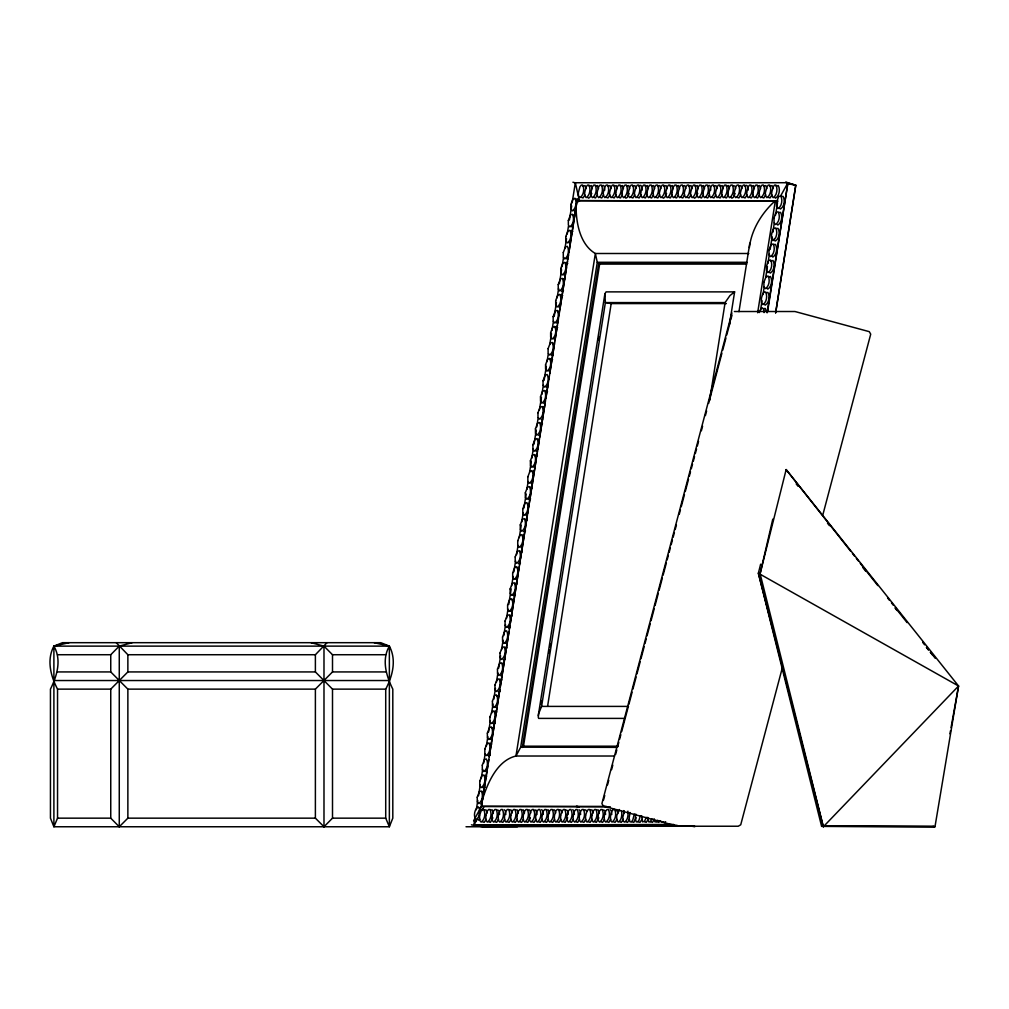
<?xml version="1.0" encoding="UTF-8"?>
<svg xmlns="http://www.w3.org/2000/svg" width="1009" height="1009" viewBox="0 0 1009 1009"><rect width="100%" height="100%" fill="white"/><g stroke="black" fill="none" stroke-linecap="round" stroke-linejoin="round"><path stroke-width="1.5" d="M604.769 190.096L604.252 186.211L603.142 185.353L601.755 186.211M642.178 190.096L641.648 186.211L640.538 185.353L639.151 186.211M710.74 190.096L710.222 186.211L709.113 185.353L707.725 186.211M748.136 190.096L747.619 186.211L746.509 185.353L745.121 186.211M479.943 819.232L478.569 820.09L477.333 818.791L476.021 821.301L473.599 820.821L481.407 806.393L577.072 200.64L777.762 201.106L577.072 200.64L576.089 206.87M576.126 204.108C575.735 221.299 579.469 244.228 595.348 253.499L748.779 253.499M749.384 247.52C751.491 229.434 762.035 212.697 775.366 200.64L757.658 312.752M634.333 814.036L632.744 820.229L631.382 821.894L630.095 821.894L629.036 818.904L630.007 812.497M641.648 815.701L642.556 821.894L644.549 821.25L646.302 817.353M729.457 324.57L734.615 291.878L606.056 291.878L604.883 293.871L605.375 302.586L541.593 706.401L538.592 713.754L538.289 717.311L538.692 718.395L624.886 718.395M767.105 312.84L787.941 182.717L785.544 182.238L795.773 185.24L775.656 312.916M474.596 820.632L473.852 825.299L471.43 824.832M476.311 809.748L477.787 800.414M478.518 795.748L480.246 784.863M481.217 778.645L482.693 769.312M483.677 763.094L485.152 753.761M486.376 745.979L487.851 736.646M488.583 731.979L490.311 721.094M491.534 713.325L493.01 703.992M493.742 699.325L495.469 688.441M496.441 682.21L497.916 672.889M498.66 668.223L500.615 655.774M501.599 649.556L503.075 640.223M503.806 635.556L505.534 624.672M506.518 618.454L507.981 609.121M508.725 604.454L511.185 588.903M511.664 585.788L513.14 576.454M513.884 571.788L515.599 560.903M516.583 554.685L518.058 545.352M519.282 537.557L521.249 525.109M521.741 521.994L523.217 512.648M523.961 507.981L526.168 493.969M526.912 489.289L528.136 481.507M529.611 472.162L531.339 461.264M531.831 458.149L533.307 448.816M534.038 444.137L536.246 430.124M536.738 427.009L538.213 417.676M539.449 409.881L541.417 397.432M541.909 394.317L543.384 384.971M544.116 380.305L546.336 366.292M547.067 361.613L548.303 353.831M549.779 344.485L551.494 333.588M551.986 330.473L553.462 321.139M554.206 316.46L556.413 302.448M557.157 297.781L558.633 288.435M559.364 283.769L561.584 269.756M562.076 266.641L563.552 257.295M565.027 247.962L566.503 238.616M567.235 233.949L568.471 226.155M569.454 219.924L571.662 205.912M572.153 202.809L575.319 182.743L787.941 182.717L767.546 311.857M610.357 806.847L481.407 806.393L487.801 765.907M488.293 762.791L488.785 759.676M489.277 756.561L496.895 708.293M497.387 705.177L499.846 689.601M500.338 686.486L506.001 650.666M506.493 647.551L508.952 631.987M509.444 628.872L509.936 625.757M510.428 622.641L518.046 574.361M518.538 571.258L519.03 568.143M519.521 565.027L520.013 561.912M520.505 558.797L527.152 516.747M527.644 513.631L528.136 510.516M528.628 507.401L536.246 459.133M536.738 456.018L537.229 452.902M537.721 449.787L539.197 440.441M539.689 437.338L545.352 401.519M545.844 398.404L548.303 382.827M548.795 379.712L549.287 376.597M549.779 373.481L554.446 343.905M554.937 340.79L557.397 325.213M557.889 322.098L558.381 318.983M558.872 315.867L559.364 312.752M559.856 309.637L566.503 267.599M566.995 264.484L567.487 261.369M567.979 258.254L568.471 255.138M568.962 252.023L575.597 209.986M481.671 802.205C486.842 784.523 496.605 760.572 515.977 756.018L520.694 747.177L522.347 747.366L598.879 262.744L746.9 262.744M522.347 747.366L523.091 746.799A4.768 3.481 -20.1 0 0 523.494 746.193L599.636 264.093A4.768 3.002 34.3 0 0 599.434 263.463L597.278 262.302L595.348 253.499L515.977 756.018L614.468 756.018M538.264 715.734L604.883 293.871M540.912 704.396L541.404 701.28M549.022 653.025L549.514 649.91M550.006 646.794L550.498 643.679M598.438 340.134L598.93 337.031M547.61 706.149L611.189 303.583L726.366 303.583M709.642 400.434L725.093 302.586L729.948 295.587L734.615 291.878M738.979 311.667L749.788 243.182M760.546 310.116L762.022 300.77M763.006 294.54L764.242 286.758M765.717 277.412L767.433 266.515M767.925 263.399L769.4 254.054M770.144 249.387L772.112 236.926M772.844 232.259L774.319 222.913M775.555 215.119L777.523 202.67M775.631 312.777L795.773 185.24L787.613 182.717M823.344 826.762L758.364 573.226L958.55 686.006L823.344 826.762L760.105 573.692L786.15 469.576L958.55 686.006L934.99 826.724L821.603 826.295L758.364 573.226L760.635 564.182M949.936 733.783L950.491 730.705M951.046 727.615L958.55 686.006M635.758 814.036L635.266 818.904L636.326 821.894L637.612 821.894L638.987 820.229L640.4 815.701M760.105 573.692L772.78 519.13M731.891 312.967L601.906 803.58L603.344 806.09L677.67 826.232L738.247 826.232L740.732 824.782L782.316 667.844M603.521 800.061L604.732 795.508M607.557 784.863L608.755 780.31M611.58 769.665L612.791 765.112M615.604 754.467L616.814 749.914M617.622 746.874L618.832 742.309M619.627 739.269L620.838 734.716M621.645 731.676L628.09 707.359M628.897 704.32L632.113 692.161M632.92 689.122L636.137 676.963M636.944 673.924L640.173 661.765M640.967 658.726L644.196 646.567M645.003 643.528L646.201 638.962M647.009 635.922L650.237 623.764M651.045 620.724L654.261 608.566M655.068 605.526L658.284 593.368M659.091 590.328L662.308 578.17M663.115 575.13L666.344 562.972M667.151 559.932L668.349 555.379M669.156 552.339L670.367 547.773M671.174 544.734L672.385 540.181M673.18 537.141L674.39 532.575M675.198 529.536L676.408 524.983M679.221 514.338L680.432 509.785M681.239 506.745L684.455 494.587M685.262 491.547L688.491 479.389M689.286 476.349L690.497 471.783M691.304 468.744L692.515 464.19M693.322 461.151L694.533 456.585M695.327 453.546L696.538 448.992M697.345 445.953L698.556 441.387M701.369 430.755L702.579 426.189M705.405 415.557L706.603 410.991M708.621 403.398L721.902 353.238M722.709 350.199L725.938 338.04M726.745 335.001L729.961 322.842M730.768 319.803L731.979 315.237M822.676 515.485L870.717 334.168L869.279 331.658L794.953 311.516L734.375 311.516M492.871 817.807L490.424 822.348L488.621 821.704M530.267 817.807L527.821 822.348L526.03 821.704M567.676 817.807L565.217 822.348L563.426 821.704M598.841 817.807L596.382 822.348L594.591 821.704M636.238 817.807L633.791 822.348L631.987 821.704M759.197 312.576L760.988 308.691L762.388 307.833L763.876 309.725L764.078 312.601M591.766 193.413L589.962 197.297L588.575 198.155L587.478 197.297M629.162 193.413L627.371 197.297L625.984 198.155L624.874 197.297M666.571 193.413L664.767 197.297L663.38 198.155L662.27 197.297M697.736 193.413L695.933 197.297L694.545 198.155L693.435 197.297M735.132 193.413L733.329 197.297L731.941 198.155L730.844 197.297M374.175 642.683L389.36 646.126L389.36 826.762L385.715 818.16L385.715 689.134C392.615 676.03 396.751 659.899 389.36 646.126L53.893 646.126C61.839 659.848 57.009 675.904 50.45 689.134L50.45 818.16L53.893 826.762L389.36 826.762L392.804 818.16L392.804 689.134C386.245 675.904 381.415 659.848 389.36 646.126L380.759 642.683L62.495 642.683L53.893 646.126C46.502 659.899 50.639 676.03 57.538 689.134L57.538 818.16L53.893 826.762L53.893 646.126L69.079 642.683M486.161 819.358L484.181 822.348L482.39 821.704M498.623 819.358L496.655 822.348L494.864 821.704M504.853 819.358L502.886 822.348L501.095 821.704M511.084 819.358L509.116 822.348L507.325 821.704M517.327 819.358L515.359 822.348L513.556 821.704M523.557 819.358L521.59 822.348L519.786 821.704M536.019 819.358L534.051 822.348L532.26 821.704M542.262 819.358L540.282 822.348L538.491 821.704M548.492 819.358L546.525 822.348L544.721 821.704M554.723 819.358L552.755 822.348L550.964 821.704M560.954 819.358L558.986 822.348L557.195 821.704M573.427 819.358L571.46 822.348L569.656 821.704M579.658 819.358L577.69 822.348L575.887 821.704M585.888 819.358L583.921 822.348L582.13 821.704M592.119 819.358L590.151 822.348L588.361 821.704M604.593 819.358L602.625 822.348L600.822 821.704M610.823 819.358L608.856 822.348L607.065 821.704M617.054 819.358L615.086 822.348L613.295 821.704M624.369 811.16L622.78 817.353L623.348 821.25L624.47 822.108C628.052 820.153 628.317 814.843 627.901 811.16M623.285 819.358L621.317 822.348L619.526 821.704M629.528 819.358L627.56 822.348L625.757 821.704M641.989 819.358L640.021 822.348L638.23 821.704M648.219 819.358L646.252 822.348L644.461 821.704M652.054 818.904L650.086 821.894L648.787 821.894L647.715 817.353M654.463 819.358L652.482 822.348L650.691 821.704M585.031 194.964L583.025 197.941L581.234 197.297M597.492 194.964L595.499 197.941L593.708 197.297M603.735 194.964L601.73 197.941L599.939 197.297M609.966 194.964L607.96 197.941L606.169 197.297M616.196 194.964L614.191 197.941L612.413 197.297M622.427 194.964L620.434 197.941L618.643 197.297M634.901 194.964L632.895 197.941L631.104 197.297M641.131 194.964L639.126 197.941L637.335 197.297M647.362 194.964L645.356 197.941L643.578 197.297M653.592 194.964L651.6 197.941L649.809 197.297M659.836 194.964L657.83 197.941L656.039 197.297M672.297 194.964L670.291 197.941L668.513 197.297M678.527 194.964L676.522 197.941L674.744 197.297M684.758 194.964L682.765 197.941L680.974 197.297M691.001 194.964L688.996 197.941L687.205 197.297M703.462 194.964L701.457 197.941L699.678 197.297M709.693 194.964L707.7 197.941L705.909 197.297M715.936 194.964L713.931 197.941L712.14 197.297M722.167 194.964L720.161 197.941L718.37 197.297M728.397 194.964L726.392 197.941L724.613 197.297M740.858 194.964L738.865 197.941L737.074 197.297M747.101 194.964L745.096 197.941L743.305 197.297M753.332 194.964L751.327 197.941L749.536 197.297M759.563 194.964L757.557 197.941L755.779 197.297M765.793 194.964L763.8 197.941L762.009 197.297M772.036 194.964L770.031 197.941L768.24 197.297M476.021 821.301L473.852 825.299L677.115 825.299M483.828 806.872L482.226 810.479M780.752 195.721L787.461 183.6L795.773 185.24M657.679 820.229L656.317 821.894L655.018 821.894L653.958 818.904M660.088 820.683L658.726 822.348L656.922 821.704M116.249 642.683L127.866 654.727L315.388 654.727L327.004 642.683M311.113 642.683L323.99 646.126L332.503 654.727L332.503 671.931L315.388 689.134L127.866 689.134L110.75 671.931L110.75 654.727L119.264 646.126L132.141 642.683M110.75 689.134L127.866 671.931L315.388 671.931L332.503 689.134L332.503 818.16L323.99 826.762L315.388 818.16L127.866 818.16L119.264 826.762L110.75 818.16L110.75 689.134L57.538 689.134M575.407 199.404L577.388 198.76L578.409 201.737M572.885 215.422L574.853 214.778M563.476 290.592L561.496 291.235M557.7 311.541L559.667 310.898M555.164 327.559L556.539 326.702L557.636 327.559M552.629 343.577L554.609 342.934M550.107 359.595L551.469 358.737L552.566 359.595M537.456 439.697L539.424 439.054M534.921 455.715L536.284 454.857L537.381 455.715M532.386 471.745L534.366 471.102M530.57 498.85L529.208 499.72L528.111 498.862M525.512 530.898L523.532 531.541M520.442 562.934L518.475 563.577M517.201 567.865L519.181 567.222M514.678 583.883L516.04 583.025L517.138 583.87M515.385 594.969L514.022 595.84L512.925 594.982M512.143 599.901L514.111 599.258M510.327 627.018L508.952 627.875L507.855 627.018M505.257 659.054L503.289 659.697M500.199 691.089L498.232 691.745M496.958 696.021L498.925 695.378M494.423 712.039L495.797 711.181L496.895 712.039M495.142 723.138L493.767 723.995L492.669 723.138M491.9 728.057L493.868 727.413M490.071 755.173L488.709 756.031L487.612 755.186M485.014 787.222L483.652 788.079L482.554 787.222M533.95 810.593L535.943 809.95L537.015 814.49M619.513 809.508L616.713 815.701L616.751 820.229L618.24 822.108C621.821 820.153 622.086 814.843 621.658 811.16M665.65 821.704L664.275 822.562L663.165 821.704M583.051 186.211L585.056 185.58L586.078 188.557M589.294 186.211L591.287 185.58L592.308 188.557M595.524 186.211L597.517 185.58L598.539 188.557M607.986 186.211L609.991 185.58L611.013 188.557M614.229 186.211L616.222 185.58L617.243 188.557M620.459 186.211L622.452 185.58L623.474 188.557M626.69 186.211L628.683 185.58L629.717 188.557M632.92 186.211L634.913 185.58L635.947 188.557M645.394 186.211L647.387 185.58L648.409 188.557M651.625 186.211L653.618 185.58L654.639 188.557M657.855 186.211L659.848 185.58L660.882 188.557M664.086 186.211L666.091 185.58L667.113 188.557M670.329 186.211L672.322 185.58L673.344 188.557M676.56 186.211L678.553 185.58L679.574 188.557M682.79 186.211L684.783 185.58L685.817 188.557M689.021 186.211L691.014 185.58L692.048 188.557M695.251 186.211L697.257 185.58L698.278 188.557M701.495 186.211L703.487 185.58L704.509 188.557M713.956 186.211L715.949 185.58L716.983 188.557M720.186 186.211L722.192 185.58L723.213 188.557M726.43 186.211L728.422 185.58L729.444 188.557M738.891 186.211L740.883 185.58L741.918 188.557M751.352 186.211L753.357 185.58L754.379 188.557M757.595 186.211L759.588 185.58L760.609 188.557M763.826 186.211L765.818 185.58L766.84 188.557M770.056 186.211L772.049 185.58L773.083 188.557M776.287 186.211L778.292 185.58C780.373 189.339 779.352 195.847 775.58 198.155L774.471 197.297M770.977 261.104L772.995 260.473C775.139 264.207 774.143 270.778 770.346 273.073L769.224 272.203M768.442 277.122L770.46 276.491C772.617 280.237 771.62 286.808 767.824 289.091L766.689 288.221M575.433 211.133L573.654 210.503M572.898 227.151L571.132 226.52M571.044 230.796L572.822 231.439M570.362 243.169L568.597 242.538M567.84 259.199L566.062 258.556M565.986 262.844L567.752 263.475M565.305 275.217L564.031 275.217M563.451 278.862L564.725 278.862M560.928 294.88L562.694 295.511M560.247 307.253L558.973 307.253M557.712 323.271L555.946 322.64M555.177 339.301L553.411 338.658M552.655 355.319L550.876 354.676M550.119 371.337L548.354 370.694M547.584 387.355L545.819 386.724M545.743 391L547.509 391.631M545.062 403.373L543.788 403.373M543.208 407.018L544.482 407.018M542.527 419.391L541.253 419.403M540.673 423.036L542.451 423.679M539.992 435.421L538.718 435.421M537.469 451.439L535.691 450.796M534.934 467.457L533.168 466.814M532.399 483.475L530.633 482.844M530.557 487.12L532.323 487.751M527.341 515.511L525.575 514.88M525.487 519.156L527.266 519.799M522.965 535.186L524.239 535.174M522.284 547.559L521.01 547.559M520.43 551.204L522.195 551.835M517.226 579.595L515.448 578.964M512.156 611.631L510.39 611M510.302 615.276L512.08 615.919M507.098 643.679L505.332 643.036M505.244 647.324L507.01 647.955M502.709 663.342L503.996 663.342M502.041 675.715L500.754 675.715M500.187 679.36L501.952 679.99M496.97 707.763L495.205 707.12M491.913 739.799L490.147 739.156M490.059 743.444L491.824 744.074M486.855 771.835L485.077 771.204M485.001 775.48L486.767 776.123M482.466 791.497L483.74 791.497M481.785 803.883L480.511 803.883M479.943 807.515L481.217 807.515M484.787 809.95L486.073 809.95L487.133 812.939M491.017 809.95L492.304 809.95L493.363 812.939M497.248 809.95L499.039 810.593L499.606 814.49M509.709 809.95L511.008 809.95L512.067 812.939M515.952 809.95L517.239 809.95L518.298 812.939M522.183 809.95L523.469 809.95L524.529 812.939M528.413 809.95L529.7 809.95L530.759 812.939M547.118 809.95L548.404 809.95L549.464 812.939M553.348 809.95L554.635 809.95L555.694 812.939M559.579 809.95L560.878 809.95L561.937 812.939M565.809 809.95L567.613 810.593L568.181 814.49M584.514 809.95L585.8 809.95L586.67 811.614M590.744 809.95L592.043 809.95L593.103 812.939M596.987 809.95L598.274 809.95L599.333 812.939M603.218 809.95L605.009 810.593L605.577 814.49M662.547 821.894L660.756 821.25M733.366 185.58L735.145 186.211L735.675 188.557M781.811 196.389L783.11 196.389C785.267 200.135 784.27 206.706 780.474 208.989L779.339 208.119M779.276 212.407L780.588 212.407C782.732 216.153 781.735 222.724 777.939 225.007L777.321 224.793M776.741 228.425L778.053 228.438C780.209 232.171 779.213 238.742 775.404 241.025L774.786 240.81M774.218 244.443L775.517 244.455C777.674 248.189 776.678 254.76 772.881 257.043L771.746 256.185M766.626 292.509L767.937 292.509C770.081 296.255 769.085 302.826 765.289 305.109L764.154 304.251M764.09 308.527L765.402 308.527L766.462 311.516M482.63 826.043L694.558 826.043L482.252 826.737L473.965 825.11L673.684 824.454M746.963 262.302L597.278 262.302L520.694 747.177L617.42 747.366M599.636 264.093L746.685 264.093M725.093 302.586L605.375 302.586L611.189 303.583M57.538 654.727L110.75 654.727M332.503 654.727L385.715 654.727M57.538 671.931L110.75 671.931M332.503 671.931L385.715 671.931M53.893 680.533L389.36 680.533M332.503 689.134L385.715 689.134M541.593 706.401L628.493 706.401M523.494 746.193L617.962 746.193M481.407 806.393L606.396 806.393M57.538 818.16L110.75 818.16M332.503 818.16L385.715 818.16M466.019 826.762L517.453 826.762M473.965 825.11L478.291 825.576M576.757 806.393L579.166 806.847M576.328 806.393L578.737 806.847M573.528 824.832L575.937 825.274M479.742 809.445L478.808 816.432L476.841 819.422L475.554 819.422C473.41 815.663 474.507 809.18 478.19 806.822L479.742 809.445L482.163 809.924L482.062 809.18M690.572 825.93L694.722 826.737M572.923 182.238L575.37 182.919L579.481 201.132M616.36 809.735L618.038 812.939M610.13 809.735L611.24 810.593L611.807 814.49M578.964 809.735L580.074 810.593L580.642 814.49M572.721 809.735L573.844 810.593L574.411 814.49M541.556 809.735L542.678 810.593L543.246 814.49M504.159 809.735L505.282 810.593L505.85 814.49M796.164 483.866L798.119 486.325M827.506 523.217L829.474 525.676M862.771 567.487L865.709 571.182M895.097 608.074L897.051 610.533M926.439 647.425L928.406 649.884M930.361 652.344L932.316 654.803M786.15 469.576L850.511 551.028M852.466 553.5L854.409 555.959M856.364 558.431L858.318 560.903M860.261 563.363L877.817 585.586M887.567 597.921L889.522 600.393M891.477 602.865L893.419 605.324M895.374 607.796L907.078 622.603M922.68 642.355L924.622 644.814M926.577 647.286L928.532 649.758M930.475 652.218L935.356 658.398M773.916 239.146L774.281 240.167M623.713 810.593L624.268 812.939M323.99 646.126L323.99 826.762M315.388 654.727L315.388 671.931M315.388 689.134L315.388 818.16M127.866 654.727L127.866 671.931M127.866 689.134L127.866 818.16M119.264 646.126L119.264 826.762M578.308 192.921L578.485 195.784L579.948 197.663C583.707 195.355 584.741 188.847 582.647 185.076L581.361 185.076L579.973 186.728L578.308 192.921M584.552 192.921L584.728 195.784L586.179 197.663C589.95 195.355 590.971 188.847 588.89 185.076L587.591 185.076L586.204 186.728L584.552 192.921M590.782 192.921L590.959 195.784L592.409 197.663C596.18 195.355 597.214 188.847 595.121 185.076L593.834 185.076L592.434 186.728L590.782 192.921M597.013 192.921L597.189 195.784L598.652 197.663C602.411 195.355 603.445 188.847 601.351 185.076L600.065 185.076L598.678 186.728L597.013 192.921M603.243 192.921L603.42 195.784L604.883 197.663C608.641 195.355 609.676 188.847 607.582 185.076L606.295 185.076L604.908 186.728L603.243 192.921M609.486 192.921L609.663 195.784L611.113 197.663C614.872 195.355 615.906 188.847 613.813 185.076L612.526 185.076L611.139 186.728L609.486 192.921M615.717 192.921L615.894 195.784L617.344 197.663C621.115 195.355 622.149 188.847 620.056 185.076L618.757 185.076L617.369 186.728L615.717 192.921M621.948 192.921L622.124 195.784L623.575 197.663C627.346 195.355 628.38 188.847 626.286 185.076L625 185.076L623.6 186.728L621.948 192.921M628.178 192.921L628.355 195.784L629.818 197.663C633.576 195.355 634.611 188.847 632.517 185.076L631.23 185.076L629.843 186.728L628.178 192.921M634.409 192.921L634.585 195.784L636.048 197.663C639.807 195.355 640.841 188.847 638.747 185.076L637.461 185.076L636.074 186.728L634.409 192.921M640.652 192.921L640.829 195.784L642.279 197.663C646.05 195.355 647.072 188.847 644.991 185.076L643.692 185.076L642.304 186.728L640.652 192.921M646.883 192.921L647.059 195.784L648.51 197.663C652.281 195.355 653.315 188.847 651.221 185.076L649.922 185.076L648.535 186.728L646.883 192.921M653.113 192.921L653.29 195.784L654.753 197.663C658.511 195.355 659.545 188.847 657.452 185.076L656.165 185.076L654.778 186.728L653.113 192.921M659.344 192.921L659.52 195.784L660.983 197.663C664.742 195.355 665.776 188.847 663.682 185.076L662.396 185.076L661.009 186.728L659.344 192.921M665.587 192.921L665.763 195.784L667.214 197.663C670.972 195.355 672.007 188.847 669.913 185.076L668.626 185.076L667.239 186.728L665.587 192.921M671.817 192.921L671.994 195.784L673.444 197.663C677.216 195.355 678.25 188.847 676.156 185.076L674.857 185.076L673.47 186.728L671.817 192.921M678.048 192.921L678.225 195.784L679.675 197.663C683.446 195.355 684.48 188.847 682.387 185.076L681.1 185.076L679.7 186.728L678.048 192.921M684.279 192.921L684.455 195.784L685.918 197.663C689.677 195.355 690.711 188.847 688.617 185.076L687.331 185.076L685.943 186.728L684.279 192.921M690.509 192.921L690.686 195.784L692.149 197.663C695.907 195.355 696.942 188.847 694.848 185.076L693.561 185.076L692.174 186.728L690.509 192.921M696.752 192.921L696.929 195.784L698.379 197.663C702.15 195.355 703.172 188.847 701.091 185.076L699.792 185.076L698.405 186.728L696.752 192.921M702.983 192.921L703.159 195.784L704.61 197.663C708.381 195.355 709.415 188.847 707.322 185.076L706.023 185.076L704.635 186.728L702.983 192.921M709.213 192.921L709.39 195.784L710.841 197.663C714.612 195.355 715.646 188.847 713.552 185.076L712.266 185.076L710.878 186.728L709.213 192.921M715.444 192.921L715.621 195.784L717.084 197.663C720.842 195.355 721.876 188.847 719.783 185.076L718.496 185.076L717.109 186.728L715.444 192.921M721.687 192.921L721.851 195.784L723.314 197.663C727.073 195.355 728.107 188.847 726.013 185.076L724.727 185.076L723.339 186.728L721.687 192.921M727.918 192.921L728.094 195.784L729.545 197.663C733.316 195.355 734.35 188.847 732.257 185.076L730.957 185.076L729.57 186.728L727.918 192.921M734.148 192.921L734.325 195.784L735.775 197.663C739.547 195.355 740.581 188.847 738.487 185.076L737.201 185.076L735.801 186.728L734.148 192.921M740.379 192.921L740.556 195.784L742.019 197.663C745.777 195.355 746.811 188.847 744.718 185.076L743.431 185.076L742.044 186.728L740.379 192.921M746.61 192.921L746.786 195.784L748.249 197.663C752.008 195.355 753.042 188.847 750.948 185.076L749.662 185.076L748.274 186.728L746.61 192.921M752.853 192.921L753.029 195.784L754.48 197.663C758.251 195.355 759.273 188.847 757.191 185.076L755.892 185.076L754.505 186.728L752.853 192.921M759.083 192.921L759.26 195.784L760.71 197.663C764.481 195.355 765.516 188.847 763.422 185.076L762.123 185.076L760.736 186.728L759.083 192.921M765.314 192.921L765.49 195.784L766.941 197.663C770.712 195.355 771.746 188.847 769.653 185.076L768.366 185.076L766.979 186.728L765.314 192.921M771.544 192.921L771.721 195.784L773.184 197.663C776.943 195.355 777.977 188.847 775.883 185.076L774.597 185.076L773.209 186.728L771.544 192.921M479.578 815.701L479.628 820.229L481.104 822.108C484.862 819.775 485.783 813.241 483.664 809.508L482.378 809.508L481.003 811.16L479.578 815.701M485.821 815.701L485.859 820.229L487.334 822.108C491.093 819.775 492.026 813.241 489.895 809.508L488.608 809.508L487.233 811.16L485.821 815.701M492.051 815.701L492.089 820.229L493.565 822.108C497.323 819.775 498.257 813.241 496.125 809.508L494.839 809.508L493.464 811.16L492.051 815.701M498.282 815.701L498.32 820.229L499.796 822.108C503.554 819.775 504.487 813.241 502.368 809.508L501.069 809.508L499.707 811.16L498.282 815.701M504.513 815.701L504.55 820.229L506.039 822.108C509.797 819.775 510.718 813.241 508.599 809.508L507.313 809.508L505.938 811.16L504.513 815.701M510.756 815.701L510.794 820.229L512.269 822.108C516.028 819.775 516.961 813.241 514.83 809.508L513.543 809.508L512.168 811.16L510.756 815.701M516.986 815.701L517.024 820.229L518.5 822.108C522.258 819.775 523.192 813.241 521.06 809.508L519.774 809.508L518.399 811.16L516.986 815.701M523.217 815.701L523.255 820.229L524.73 822.108C528.489 819.775 529.422 813.241 527.303 809.508L526.004 809.508L524.642 811.16L523.217 815.701M529.448 815.701L529.485 820.229L530.974 822.108C534.72 819.775 535.653 813.241 533.534 809.508L532.235 809.508L530.873 811.16L529.448 815.701M535.678 815.701L535.729 820.229L537.204 822.108C540.963 819.775 541.883 813.241 539.765 809.508L538.478 809.508L537.103 811.16L535.678 815.701M541.921 815.701L541.959 820.229L543.435 822.108C547.193 819.775 548.127 813.241 545.995 809.508L544.709 809.508L543.334 811.16L541.921 815.701M548.152 815.701L548.19 820.229L549.665 822.108C553.424 819.775 554.357 813.241 552.226 809.508L550.939 809.508L549.564 811.16L548.152 815.701M554.382 815.701L554.42 820.229L555.896 822.108C559.654 819.775 560.588 813.241 558.469 809.508L557.17 809.508L555.808 811.16L554.382 815.701M560.613 815.701L560.651 820.229L562.139 822.108C565.898 819.775 566.818 813.241 564.699 809.508L563.413 809.508L562.038 811.16L560.613 815.701M566.856 815.701L566.894 820.229L568.37 822.108C572.128 819.775 573.062 813.241 570.93 809.508L569.644 809.508L568.269 811.16L566.856 815.701M573.087 815.701L573.125 820.229L574.6 822.108C578.359 819.775 579.292 813.241 577.161 809.508L575.874 809.508L574.499 811.16L573.087 815.701M579.317 815.701L579.355 820.229L580.831 822.108C584.589 819.775 585.523 813.241 583.404 809.508L582.105 809.508L580.743 811.16L579.317 815.701M585.548 815.701L585.586 820.229L587.061 822.108C590.82 819.775 591.753 813.241 589.634 809.508L588.335 809.508L586.973 811.16L585.548 815.701M591.779 815.701L591.829 820.229L593.305 822.108C597.063 819.775 597.984 813.241 595.865 809.508L594.578 809.508L593.204 811.16L591.779 815.701M598.022 815.701L598.06 820.229L599.535 822.108C603.294 819.775 604.227 813.241 602.096 809.508L600.809 809.508L599.434 811.16L598.022 815.701M604.252 815.701L604.29 820.229L605.766 822.108C609.524 819.775 610.458 813.241 608.326 809.508L607.04 809.508L605.665 811.16L604.252 815.701M610.483 815.701L610.521 820.229L611.996 822.108C615.755 819.775 616.688 813.241 614.569 809.508L613.27 809.508L611.908 811.16L610.483 815.701M761.379 298.223L761.404 302.75L762.892 304.63C766.689 302.347 767.685 295.776 765.541 292.042L764.229 292.03L762.829 293.695L761.379 298.223M763.901 282.205L763.927 286.733L765.427 288.612C769.224 286.329 770.22 279.758 768.063 276.025L766.045 276.655L763.901 282.205M766.436 266.174L766.462 270.715L767.95 272.594C771.759 270.311 772.755 263.74 770.599 259.994L768.581 260.637L766.436 266.174M768.972 250.156L768.997 254.697L770.485 256.576C774.281 254.293 775.278 247.722 773.134 243.976L771.103 244.607L768.972 250.156M771.494 234.138L771.519 238.666L773.02 240.558C776.816 238.263 777.813 231.692 775.656 227.958L773.638 228.589L771.494 234.138M774.029 218.121L774.054 222.648L775.543 224.528C779.339 222.245 780.335 215.674 778.191 211.94L776.88 211.94L775.48 213.593L774.029 218.121M776.552 202.103L776.577 206.631L778.078 208.51C781.874 206.227 782.87 199.656 780.714 195.923L778.696 196.553L776.552 202.103M477.244 797.224L477.244 801.751L478.695 803.618C482.428 801.272 483.399 794.789 481.318 791.018L479.351 791.661L477.244 797.224M479.767 781.193L479.779 785.734L481.23 787.6C484.951 785.254 485.922 778.771 483.853 775L481.886 775.644L479.767 781.193M482.302 765.175L482.302 769.703L483.752 771.582C487.486 769.236 488.457 762.741 486.388 758.982L484.408 759.626L482.302 765.175M484.837 749.157L484.837 753.685L486.288 755.564C490.021 753.206 490.992 746.723 488.911 742.965L486.943 743.608L484.837 749.157M487.36 733.139L487.372 737.667L488.823 739.547C492.543 737.188 493.515 730.705 491.446 726.947L489.479 727.59L487.36 733.139M489.895 717.122L489.895 721.649L491.345 723.516C495.078 721.17 496.05 714.687 493.981 710.916L492.001 711.572L489.895 717.122M492.43 701.104L492.43 705.632L493.88 707.498C497.614 705.152 498.585 698.669 496.504 694.898L494.536 695.542L492.43 701.104M494.952 685.073L494.965 689.614L496.415 691.48C500.136 689.134 501.107 682.652 499.039 678.88L497.071 679.524L494.952 685.073M497.487 669.055L497.487 673.583L498.938 675.462C502.671 673.104 503.642 666.621 501.574 662.863L499.594 663.506L497.487 669.055M500.023 653.037L500.023 657.565L501.473 659.445C505.206 657.086 506.177 650.603 504.096 646.845L502.129 647.488L500.023 653.037M502.545 637.02L502.558 641.547L503.996 643.427C507.729 641.068 508.7 634.585 506.632 630.827L504.664 631.47L502.545 637.02M505.08 621.002L505.08 625.53L506.531 627.396C510.264 625.05 511.235 618.567 509.167 614.796L507.186 615.452L505.08 621.002M507.615 604.984L507.615 609.512L509.066 611.378C512.799 609.032 513.77 602.55 511.689 598.778L509.722 599.422L507.615 604.984M510.138 588.953L510.15 593.494L511.588 595.36C515.322 593.015 516.293 586.519 514.224 582.761L512.244 583.404L510.138 588.953M512.673 572.935L512.673 577.463L514.123 579.343C517.857 576.984 518.828 570.501 516.759 566.743L514.779 567.386L512.673 572.935M515.208 556.918L515.208 561.445L516.658 563.325C520.392 560.966 521.363 554.483 519.282 550.725L517.314 551.368L515.208 556.918M517.731 540.9L517.743 545.428L519.181 547.294C522.914 544.948 523.885 538.465 521.817 534.707L519.837 535.35L517.731 540.9M520.266 524.882L520.266 529.41L521.716 531.276C525.449 528.93 526.421 522.448 524.339 518.676L522.372 519.32L520.266 524.882M522.801 508.864L522.801 513.392L524.251 515.258C527.984 512.913 528.956 506.43 526.875 502.659L524.907 503.302L522.801 508.864M525.323 492.833L525.336 497.361L526.774 499.241C530.507 496.895 531.478 490.399 529.41 486.641L527.43 487.284L525.323 492.833M527.858 476.816L527.858 481.343L529.309 483.223C533.042 480.864 534.013 474.381 531.932 470.623L529.965 471.266L527.858 476.816M530.393 460.798L530.393 465.326L531.844 467.205C535.577 464.846 536.548 458.363 534.467 454.605L532.5 455.248L530.393 460.798M532.916 444.78L532.929 449.308L534.366 451.174C538.1 448.828 539.071 442.346 537.002 438.587L535.022 439.23L532.916 444.78M535.451 428.762L535.451 433.29L536.902 435.156C540.635 432.811 541.606 426.328 539.525 422.557L537.557 423.2L535.451 428.762M537.974 412.731L537.986 417.272L539.437 419.139C543.17 416.793 544.141 410.31 542.06 406.539L540.092 407.182L537.974 412.731M540.509 396.714L540.521 401.241L541.959 403.121C545.692 400.775 546.664 394.279 544.595 390.521L542.615 391.164L540.509 396.714M543.044 380.696L543.044 385.224L544.494 387.103C548.228 384.744 549.199 378.261 547.118 374.503L545.15 375.146L543.044 380.696M545.566 364.678L545.579 369.206L547.029 371.085C550.763 368.726 551.734 362.244 549.653 358.485L547.685 359.128L545.566 364.678M548.101 348.66L548.114 353.188L549.552 355.054C553.285 352.709 554.256 346.226 552.188 342.455L550.208 343.11L548.101 348.66M550.637 332.642L550.637 337.17L552.087 339.037C555.82 336.691 556.791 330.208 554.71 326.437L552.743 327.08L550.637 332.642M553.159 316.612L553.172 321.152L554.622 323.019C558.355 320.673 559.327 314.19 557.245 310.419L555.278 311.062L553.159 316.612M555.694 300.594L555.707 305.122L557.145 307.001C560.878 304.655 561.849 298.159 559.781 294.401L557.8 295.044L555.694 300.594M558.229 284.576L558.229 289.104L559.68 290.983C563.413 288.624 564.384 282.142 562.303 278.383L560.336 279.026L558.229 284.576M560.752 268.558L560.764 273.086L562.215 274.965C565.948 272.607 566.907 266.124 564.838 262.365L562.871 263.008L560.752 268.558M563.287 252.54L563.299 257.068L564.737 258.935C568.471 256.589 569.442 250.106 567.373 246.335L565.393 246.991L563.287 252.54M565.822 236.522L565.822 241.05L567.272 242.917C571.006 240.571 571.977 234.088 569.896 230.317L567.928 230.96L565.822 236.522M568.344 220.492L568.357 225.032L569.808 226.899C573.541 224.553 574.499 218.058 572.431 214.299L570.463 214.942L568.344 220.492M570.88 204.474L570.892 209.002L572.33 210.881C576.063 208.522 577.034 202.04 574.966 198.281L572.986 198.924L570.88 204.474M933.249 826.257L821.603 826.295L934.99 826.724L933.249 826.257"/></g></svg>
